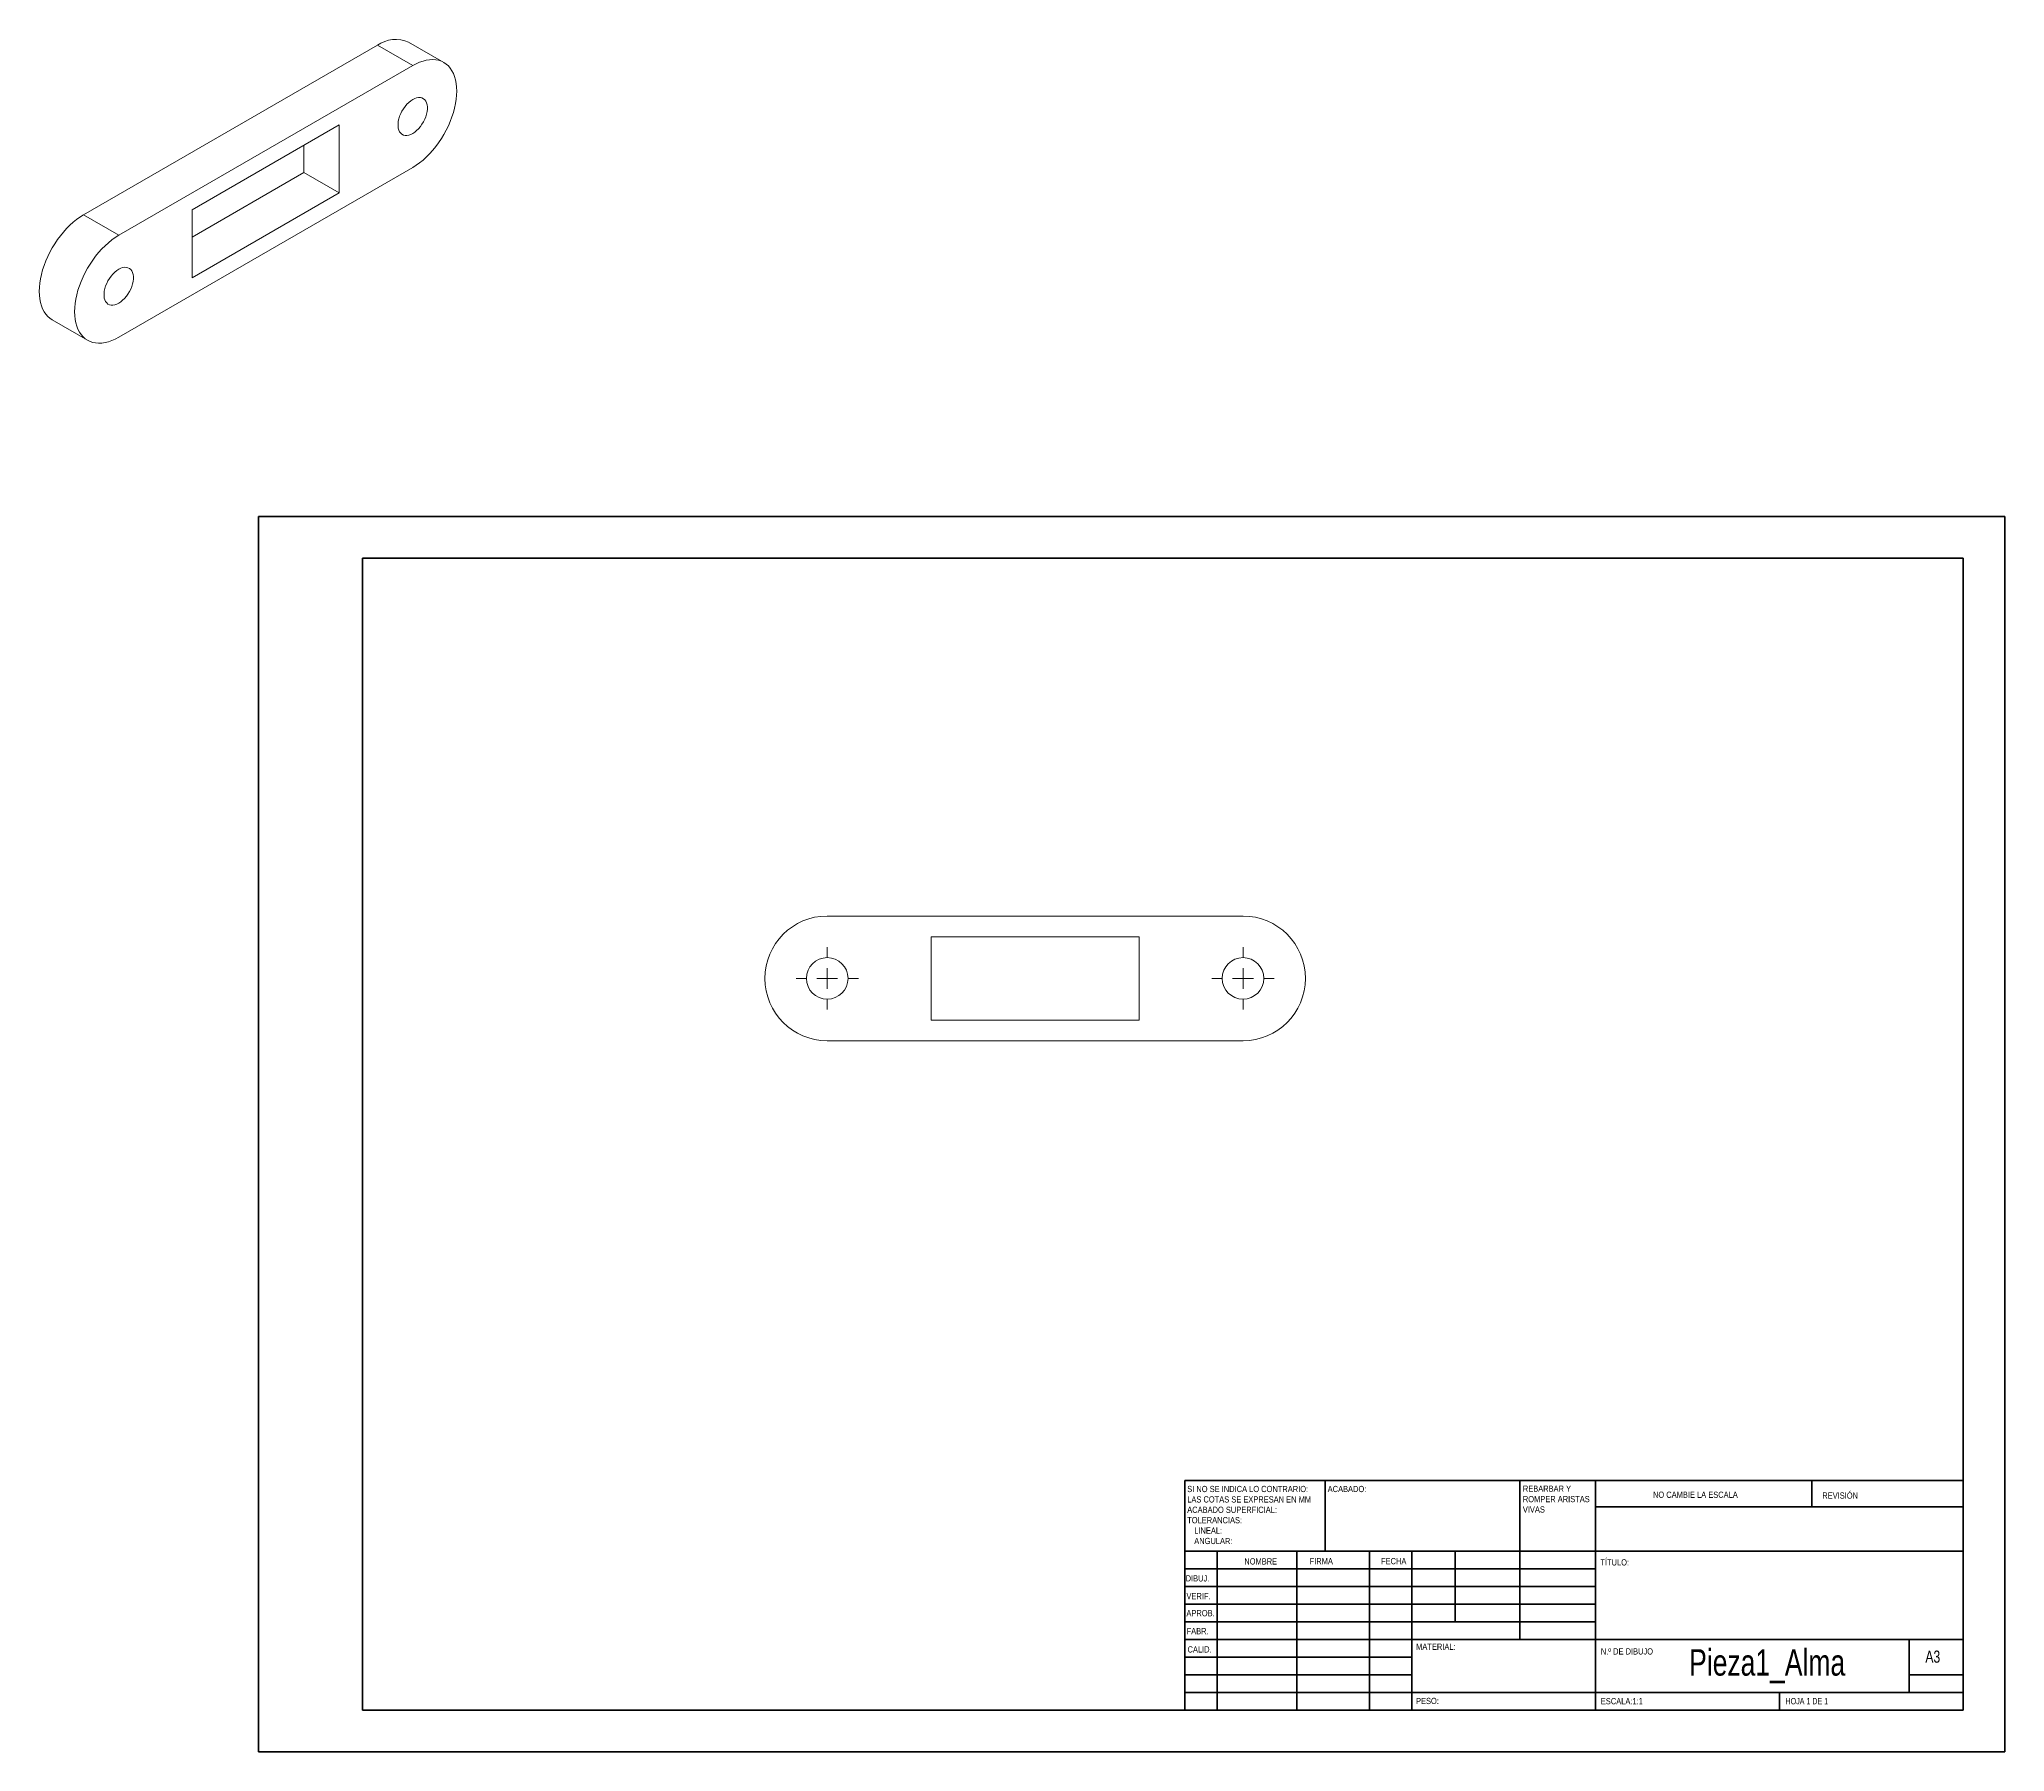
# Model space of a CAD drawing. Header units: millimetres. Extents: x -53 to 420, y 0 to 412.
import ezdxf

# ---------------------------------------------------------------- set-up
doc = ezdxf.new("R2010")
doc.units = ezdxf.units.MM
doc.styles.add('SLDTEXTSTYLE0', font='TXT', dxfattribs={"width": 0.75})
doc.styles.add('SLDTEXTSTYLE1', font='TXT', dxfattribs={"width": 0.681818})

# ---------------------------------------------------------------- blocks, each defined once
blk = doc.blocks.new('SW_NOTE_0')
at = {"color": 0, "linetype": 'Continuous', "lineweight": 0, "char_height": 1.5, "attachment_point": 1, "style": 'SLDTEXTSTYLE0'}
for s, insert in [('REBARBAR Y', (0, 1.93)), ('VIVAS', (0, -3.07)), ('ROMPER ARISTAS', (0, -0.57))]:
    blk.add_mtext(s, dxfattribs=dict(at, insert=insert))
blk = doc.blocks.new('SW_NOTE_1')
at = {"color": 0, "linetype": 'Continuous', "lineweight": 0, "char_height": 1.5, "attachment_point": 1, "style": 'SLDTEXTSTYLE0'}
for s, insert in [('SI NO SE INDICA LO CONTRARIO:', (0, 1.93)), ('ACABADO SUPERFICIAL:', (0, -3.07)), ('LAS COTAS SE EXPRESAN EN MM', (0, -0.57)), ('TOLERANCIAS:', (0, -5.57)), ('LINEAL:', (1.69, -8.07)), ('ANGULAR:', (1.69, -10.57))]:
    blk.add_mtext(s, dxfattribs=dict(at, insert=insert))
blk = doc.blocks.new('SW_CENTERMARKSYMBOL_0')
at = {"color": 0, "linetype": 'Continuous', "lineweight": 0}
for p, q in [((0, 5), (0, 7.5)), ((-5, 0), (-7.5, 0)), ((0, 0), (-2.5, 0)), ((0, 0), (0, 2.5)), ((0, 0), (0, -2.5)), ((0, 0), (2.5, 0)), ((5, 0), (7.5, 0)), ((0, -5), (0, -7.5))]:
    blk.add_line(p, q, dxfattribs=at)
blk = doc.blocks.new('SW_CENTERMARKSYMBOL_1')
at = {"color": 0, "linetype": 'Continuous', "lineweight": 0}
for p, q in [((0, 5), (0, 7.5)), ((-5, 0), (-7.5, 0)), ((0, 0), (-2.5, 0)), ((0, 0), (0, 2.5)), ((0, 0), (0, -2.5)), ((0, 0), (2.5, 0)), ((5, 0), (7.5, 0)), ((0, -5), (0, -7.5))]:
    blk.add_line(p, q, dxfattribs=at)

msp = doc.modelspace()

# ---------------------------------------------------------------- linework, layer by layer
at = {"color": 7, "linetype": 'Continuous', "lineweight": 15}
for p, q in [((44.69, 406.39), (36.2, 411.29)), ((-42.01, 369.73), (28.7, 410.55)), ((28.7, 410.55), (37.19, 405.65)), ((-33.52, 364.83), (37.19, 405.65)), ((-15.84, 370.95), (19.51, 391.36)), ((19.51, 391.36), (19.51, 375.03)), ((11.03, 386.47), (11.03, 379.93)), ((37.19, 381.16), (-33.52, 340.33)), ((11.03, 379.93), (-15.84, 364.42)), ((11.03, 379.93), (19.51, 375.03)), ((19.51, 375.03), (-15.84, 354.62)), ((-42.01, 369.73), (-33.52, 364.83)), ((-15.84, 354.62), (-15.84, 370.95)), ((-49.51, 344.49), (-41.02, 339.59)), ((136.89, 201.15), (236.89, 201.15)), ((161.89, 196.15), (211.89, 196.15)), ((161.89, 176.15), (161.89, 196.15)), ((211.89, 196.15), (211.89, 176.15)), ((211.89, 176.15), (161.89, 176.15)), ((236.89, 171.15), (136.89, 171.15))]:
    msp.add_line(p, q, dxfattribs=at)
at = {"color": 7, "linetype": 'Continuous', "lineweight": 40}
for p, q in [((0.08, 0.21), (0.08, 297.21)), ((0.08, 297.21), (420.08, 297.21)), ((420.08, 0.21), (420.08, 297.21)), ((25.08, 10.21), (25.08, 287.21)), ((25.08, 287.21), (410.08, 287.21)), ((410.08, 287.21), (410.08, 10.21)), ((222.88, 65.46), (410.08, 65.46)), ((222.88, 65.46), (222.88, 10.21)), ((256.68, 48.46), (256.68, 65.46)), ((303.48, 65.46), (303.48, 27.21)), ((321.68, 65.46), (321.68, 10.21)), ((373.68, 59.09), (373.68, 65.46)), ((410.08, 59.09), (321.68, 59.09)), ((410.08, 48.46), (222.88, 48.46)), ((230.68, 48.46), (230.68, 10.21)), ((249.87, 48.46), (249.87, 10.21)), ((267.28, 48.46), (267.28, 10.21)), ((277.48, 10.21), (277.48, 48.46)), ((287.88, 31.46), (287.88, 48.46)), ((321.68, 44.21), (222.88, 44.21)), ((321.68, 39.96), (222.88, 39.96)), ((321.68, 35.71), (222.88, 35.71)), ((321.68, 31.46), (222.88, 31.46)), ((277.48, 27.21), (222.88, 27.21)), ((277.48, 27.21), (410.08, 27.21)), ((397.08, 14.46), (397.08, 27.21)), ((277.48, 22.96), (222.88, 22.96)), ((277.48, 18.71), (222.88, 18.71)), ((222.88, 14.46), (410.08, 14.46)), ((365.88, 10.21), (365.88, 14.46)), ((410.08, 18.71), (397.08, 18.71)), ((25.08, 10.21), (410.08, 10.21)), ((0.08, 0.21), (420.08, 0.21))]:
    msp.add_line(p, q, dxfattribs=at)
at = {"color": 7, "linetype": 'Continuous', "lineweight": 15, "flags": 128}
for points in [[(37.19, 405.65), (38.02, 406.09), (38.85, 406.46), (39.67, 406.74), (40.47, 406.94), (41.25, 407.06), (42.01, 407.1), (42.73, 407.05), (43.42, 406.91), (44.08, 406.69), (44.69, 406.39), (45.26, 406.01), (45.77, 405.56), (46.23, 405.02), (46.64, 404.42), (46.99, 403.75), (47.28, 403.01), (47.5, 402.22), (47.67, 401.37), (47.76, 400.47), (47.8, 399.53), (47.76, 398.55), (47.67, 397.53), (47.5, 396.5), (47.28, 395.44), (46.99, 394.37), (46.64, 393.3), (46.23, 392.22), (45.77, 391.16), (45.26, 390.1), (44.69, 389.07), (44.08, 388.07), (43.42, 387.09), (42.73, 386.16), (42.01, 385.27), (41.25, 384.43), (40.47, 383.65), (39.67, 382.92), (38.85, 382.26), (38.02, 381.67), (37.19, 381.16)], [(37.19, 389.32), (36.71, 389.08), (36.24, 388.92), (35.78, 388.85), (35.35, 388.85), (34.96, 388.95), (34.61, 389.13), (34.3, 389.38), (34.05, 389.71), (33.86, 390.11), (33.73, 390.57), (33.66, 391.09), (33.66, 391.65), (33.73, 392.24), (33.86, 392.85), (34.05, 393.47), (34.3, 394.09), (34.61, 394.7), (34.96, 395.28), (35.35, 395.83), (35.78, 396.33), (36.24, 396.78), (36.71, 397.17), (37.19, 397.49), (37.67, 397.73), (38.14, 397.89), (38.6, 397.96), (39.03, 397.95), (39.42, 397.86), (39.77, 397.68), (40.08, 397.43), (40.33, 397.09), (40.52, 396.69), (40.65, 396.23), (40.72, 395.72), (40.72, 395.16), (40.65, 394.57), (40.52, 393.96), (40.33, 393.34), (40.08, 392.72), (39.77, 392.11), (39.42, 391.52), (39.03, 390.98), (38.6, 390.47), (38.14, 390.02), (37.67, 389.64), (37.19, 389.32)], [(-49.51, 344.49), (-49.51, 344.49), (-50.07, 344.87), (-50.59, 345.33), (-51.05, 345.86), (-51.46, 346.47), (-51.81, 347.14), (-52.09, 347.87), (-52.32, 348.67), (-52.48, 349.52), (-52.58, 350.42), (-52.61, 351.36), (-52.58, 352.34), (-52.48, 353.35), (-52.32, 354.39), (-52.09, 355.44), (-51.81, 356.51), (-51.46, 357.59), (-51.05, 358.66), (-50.59, 359.73), (-50.07, 360.78), (-49.51, 361.81), (-48.89, 362.82), (-48.24, 363.79), (-47.55, 364.73), (-46.82, 365.61), (-46.07, 366.45), (-45.28, 367.24), (-44.48, 367.96), (-43.67, 368.62), (-42.84, 369.21), (-42.01, 369.73)], [(-33.52, 340.33), (-34.35, 339.89), (-35.18, 339.53), (-36, 339.24), (-36.8, 339.04), (-37.58, 338.92), (-38.34, 338.89), (-39.06, 338.94), (-39.76, 339.07), (-40.41, 339.29), (-41.02, 339.59), (-41.59, 339.97), (-42.1, 340.43), (-42.56, 340.96), (-42.97, 341.57), (-43.32, 342.24), (-43.61, 342.97), (-43.83, 343.77), (-44, 344.62), (-44.09, 345.52), (-44.13, 346.46), (-44.09, 347.44), (-44, 348.45), (-43.83, 349.49), (-43.61, 350.54), (-43.32, 351.61), (-42.97, 352.69), (-42.56, 353.76), (-42.1, 354.83), (-41.59, 355.88), (-41.02, 356.91), (-40.41, 357.92), (-39.76, 358.89), (-39.06, 359.83), (-38.34, 360.72), (-37.58, 361.56), (-36.8, 362.34), (-36, 363.06), (-35.18, 363.72), (-34.35, 364.31), (-33.52, 364.83)], [(-33.52, 356.67), (-33.04, 356.91), (-32.57, 357.06), (-32.11, 357.14), (-31.68, 357.13), (-31.29, 357.04), (-30.94, 356.86), (-30.63, 356.6), (-30.38, 356.27), (-30.19, 355.87), (-30.06, 355.41), (-29.99, 354.9), (-29.99, 354.34), (-30.06, 353.75), (-30.19, 353.14), (-30.38, 352.52), (-30.63, 351.9), (-30.94, 351.29), (-31.29, 350.7), (-31.68, 350.16), (-32.11, 349.65), (-32.57, 349.2), (-33.04, 348.82), (-33.52, 348.5), (-34, 348.26), (-34.47, 348.1), (-34.93, 348.03), (-35.36, 348.03), (-35.75, 348.13), (-36.1, 348.3), (-36.41, 348.56), (-36.66, 348.89), (-36.85, 349.29), (-36.98, 349.75), (-37.05, 350.27), (-37.05, 350.83), (-36.98, 351.42), (-36.85, 352.03), (-36.66, 352.65), (-36.41, 353.27), (-36.1, 353.88), (-35.75, 354.46), (-35.36, 355.01), (-34.93, 355.51), (-34.47, 355.96), (-34, 356.35), (-33.52, 356.67)]]:
    msp.add_lwpolyline(points, dxfattribs=at)
at = {"color": 7, "linetype": 'Continuous', "lineweight": 15}
for centre in [(136.89, 186.15), (236.89, 186.15)]:
    msp.add_circle(centre, 5, dxfattribs=at)
for centre, radius, start, end in [((33.1, 404.39), 7.56, 65.7782, 125.5323), ((136.89, 186.15), 15, 90, 270), ((236.89, 186.15), 15, 270, 90)]:
    msp.add_arc(centre, radius, start, end, dxfattribs=at)

# ---------------------------------------------------------------- block references
at = {"color": 7, "linetype": 'Continuous', "lineweight": 0}
for name, p in [('SW_CENTERMARKSYMBOL_1', (136.89, 186.15)), ('SW_CENTERMARKSYMBOL_0', (236.89, 186.15)), ('SW_NOTE_1', (223.47, 62.2)), ('SW_NOTE_0', (304.19, 62.28))]:
    msp.add_blockref(name, p, dxfattribs=at)

# ---------------------------------------------------------------- texts
for s, insert, char_height, attachment_point, style in [('ACABADO:', (257.25, 64.13), 1.5, 1, 'SLDTEXTSTYLE0'), ('NO CAMBIE LA ESCALA', (335.49, 62.75), 1.5, 1, 'SLDTEXTSTYLE0'), ('REVISIÓN', (376.21, 62.55), 1.5, 1, 'SLDTEXTSTYLE0'), ('DIBUJ.', (223.09, 42.64), 1.5, 1, 'SLDTEXTSTYLE0'), ('NOMBRE', (237.2, 46.72), 1.5, 1, 'SLDTEXTSTYLE0'), ('FIRMA', (252.91, 46.78), 1.5, 1, 'SLDTEXTSTYLE0'), ('FECHA', (270.09, 46.79), 1.5, 1, 'SLDTEXTSTYLE0'), ('TÍTULO:', (322.84, 46.49), 1.5, 1, 'SLDTEXTSTYLE0'), ('VERIF.', (223.29, 38.37), 1.5, 1, 'SLDTEXTSTYLE0'), ('APROB.', (223.28, 34.28), 1.5, 1, 'SLDTEXTSTYLE0'), ('FABR.', (223.33, 29.95), 1.5, 1, 'SLDTEXTSTYLE0'), ('CALID.', (223.55, 25.56), 1.5, 1, 'SLDTEXTSTYLE0'), ('MATERIAL:', (278.52, 26.2), 1.5, 1, 'SLDTEXTSTYLE0'), ('N.º DE DIBUJO', (322.95, 25.08), 1.5, 1, 'SLDTEXTSTYLE0'), ('Pieza1_Alma', (362.95, 24.85), 6.35, 2, 'SLDTEXTSTYLE0'), ('A3', (401, 24.52), 2.91, 1, 'SLDTEXTSTYLE0'), ('PESO:', (278.5, 13.16), 1.499, 1, 'SLDTEXTSTYLE0'), ('ESCALA:1:1', (322.95, 13.11), 1.5, 1, 'SLDTEXTSTYLE0'), ('HOJA 1 DE 1', (367.36, 13.11), 1.5, 1, 'SLDTEXTSTYLE1')]:
    msp.add_mtext(s, dxfattribs=dict(at, insert=insert, char_height=char_height, attachment_point=attachment_point, style=style))

doc.saveas('drawing.dxf')
